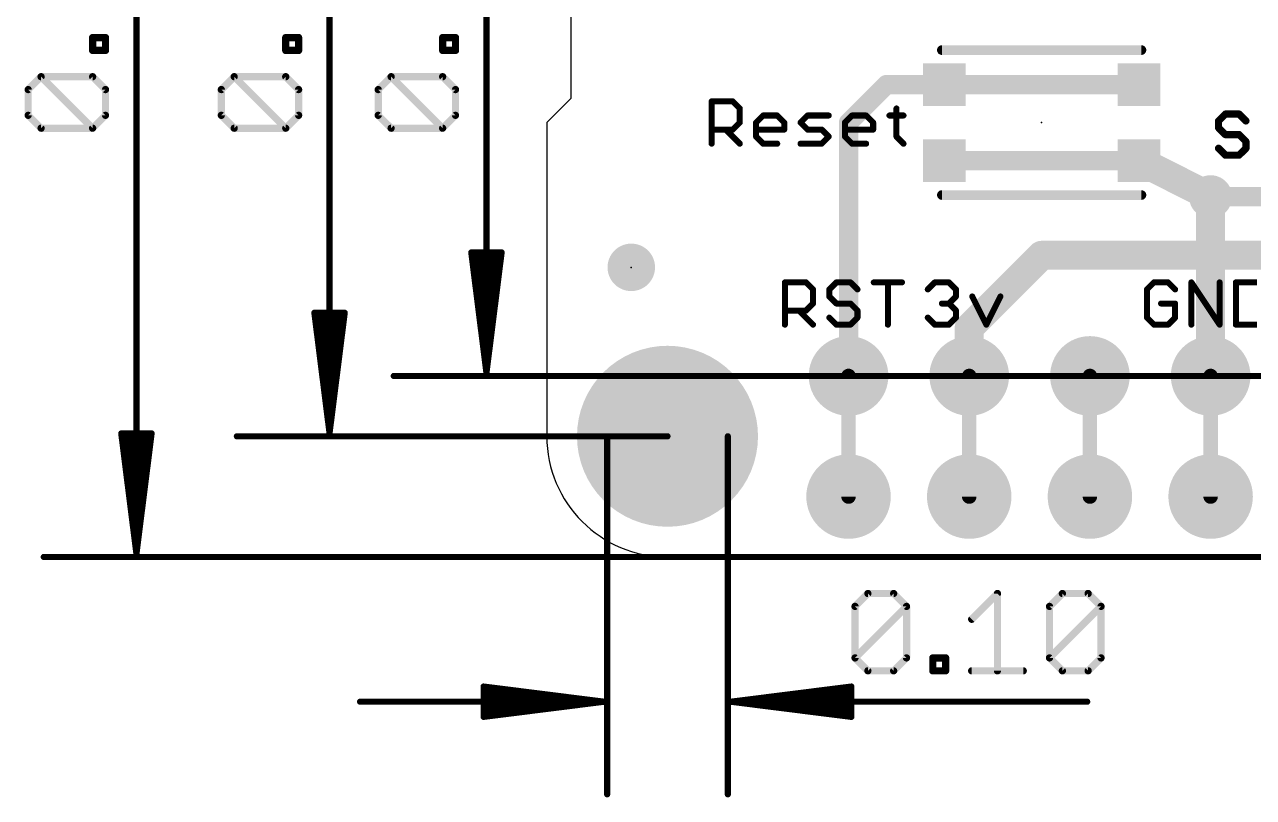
# Model space of a CAD drawing. Extents: x -11 to 63, y -5.6 to 32.1.
# Drawn here: x -10.99 to 14.87, y -5.06 to 11.21 of the extents above; entities that cross this region are included whole.
import ezdxf

# ---------------------------------------------------------------- set-up
doc = ezdxf.new("R2010")
doc.units = 0
for name, color, linetype in [('1', 12, 'CONTINUOUS'), ('16', 132, 'CONTINUOUS'), ('17', 110, 'CONTINUOUS'), ('18', 110, 'CONTINUOUS'), ('20', 53, 'CONTINUOUS'), ('21', 40, 'CONTINUOUS'), ('23', 53, 'CONTINUOUS'), ('47', 253, 'CONTINUOUS')]:
    doc.layers.add(name, color=color, linetype=linetype)

# ---------------------------------------------------------------- blocks, each defined once
blk = doc.blocks.new('PIE')
at = {"const_width": 0.5}
blk.add_lwpolyline([(0, -0.25, 1), (0, 0.25, 1), (0, -0.25)], format="xyb", dxfattribs=at)
blk = doc.blocks.new('ROUNDP')
at = {"const_width": 0.5}
blk.add_lwpolyline([(0, -0.25, 1), (0, 0.25, 1), (0, -0.25)], format="xyb", dxfattribs=at)
blk = doc.blocks.new('RECT')
blk.add_solid([(-0.5, -0.5), (0.5, -0.5), (-0.5, 0.5), (0.5, 0.5)])
blk = doc.blocks.new('ROUNDV')
at = {"const_width": 0.5}
blk.add_lwpolyline([(0, -0.25, 1), (0, 0.25, 1), (0, -0.25)], format="xyb", dxfattribs=at)

msp = doc.modelspace()

# ---------------------------------------------------------------- linework, layer by layer
at = {"layer": '1'}
for points, const_width in [([(7.15, 9.944), (6.35, 9.144)], 0.4064), ([(8.364, 9.944), (7.15, 9.944)], 0.4064), ([(12.464, 9.944), (8.364, 9.944)], 0.4064), ([(6.35, 9.144), (6.35, 3.81)], 0.4064), ([(12.464, 8.344), (8.364, 8.344)], 0.4064), ([(13.97, 7.582), (12.464, 8.344)], 0.6096), ([(13.97, 7.582), (16.726, 7.582)], 0.4064), ([(10.414, 6.35), (8.89, 4.826)], 0.6096), ([(21.336, 6.35), (10.414, 6.35)], 0.6096), ([(8.89, 4.826), (8.89, 3.81)], 0.6096), ([(6.35, 3.81), (6.35, 1.27)], 0.3048), ([(8.89, 3.81), (8.89, 1.27)], 0.3048), ([(11.43, 1.27), (11.43, 3.81)], 0.3048), ([(13.97, 1.27), (13.97, 3.81)], 0.3048)]:
    msp.add_lwpolyline(points, dxfattribs=dict(at, const_width=const_width))
for points, const_width in [([(7.15, 10.0456, 1), (7.15, 9.8424)], 0.2032), ([(7.2218, 9.8722, 1), (7.0782, 10.0158)], 0.2032), ([(8.364, 10.0456, 1), (8.364, 9.8424)], 0.2032), ([(8.364, 9.8424, 1), (8.364, 10.0456)], 0.2032), ([(12.464, 9.8424, 1), (12.464, 10.0456)], 0.2032), ([(6.4516, 9.144, 1), (6.2484, 9.144)], 0.2032), ([(6.2782, 9.2158, 1), (6.4218, 9.0722)], 0.2032), ([(8.364, 8.4456, 1), (8.364, 8.2424)], 0.2032), ([(12.5328, 8.48, 1), (12.3952, 8.208)], 0.3048), ([(12.464, 8.2424, 1), (12.464, 8.4456)], 0.2032), ([(13.9012, 7.446, 1), (14.0388, 7.718)], 0.3048), ([(13.97, 7.6836, 1), (13.97, 7.4804)], 0.2032), ([(10.414, 6.5024, 1), (10.414, 6.1976)], 0.3048), ([(10.5218, 6.2422, 1), (10.3062, 6.4578)], 0.3048), ([(8.7822, 4.9338, 1), (8.9978, 4.7182)], 0.3048), ([(9.0424, 4.826, 1), (8.7376, 4.826)], 0.3048), ([(6.2484, 3.81, 1), (6.4516, 3.81)], 0.2032), ([(6.4262, 3.81, 1), (6.2738, 3.81)], 0.1524), ([(8.7376, 3.81, 1), (9.0424, 3.81)], 0.3048), ([(8.9662, 3.81, 1), (8.8138, 3.81)], 0.1524), ([(11.5062, 3.81, 1), (11.3538, 3.81)], 0.1524), ([(14.0462, 3.81, 1), (13.8938, 3.81)], 0.1524), ([(6.2738, 1.27, 1), (6.4262, 1.27)], 0.1524), ([(8.8138, 1.27, 1), (8.9662, 1.27)], 0.1524), ([(11.3538, 1.27, 1), (11.5062, 1.27)], 0.1524), ([(13.8938, 1.27, 1), (14.0462, 1.27)], 0.1524)]:
    msp.add_lwpolyline(points, format="xyb", dxfattribs=dict(at, const_width=const_width))
at = {"layer": '16', "const_width": 0.6096}
msp.add_lwpolyline([(13.97, 3.81), (13.97, 7.582)], dxfattribs=at)
at = {"layer": '16', "const_width": 0.3048}
for points in [[(14.1224, 7.582, 1), (13.8176, 7.582)], [(13.8176, 3.81, 1), (14.1224, 3.81)]]:
    msp.add_lwpolyline(points, format="xyb", dxfattribs=at)
at = {"layer": '20'}
for p, q in [((0.508, 13.208), (0.508, 9.652)), ((0.508, 9.652), (0, 9.144)), ((0, 9.144), (0, 2.54)), ((2.54, 0), (48.26, 0))]:
    msp.add_line(p, q, dxfattribs=at)
msp.add_arc((2.54, 2.54), 2.54, 180, 270, dxfattribs=at)
at = {"layer": '21'}
for points, const_width in [([(8.314, 10.6694), (12.514, 10.6694)], 0.2032), ([(3.4686, 8.6995), (3.4686, 9.5893)], 0.127), ([(3.4686, 9.5893), (3.9135, 9.5893)], 0.127), ([(3.9135, 9.5893), (4.0618, 9.441)], 0.127), ([(4.0618, 9.441), (4.0618, 9.1444)], 0.127), ([(4.4041, 9.1444), (4.5524, 9.2927)], 0.127), ([(4.5524, 9.2927), (4.849, 9.2927)], 0.127), ([(4.849, 9.2927), (4.9973, 9.1444)], 0.127), ([(5.3397, 9.1444), (5.488, 9.2927)], 0.127), ([(5.488, 9.2927), (5.9328, 9.2927)], 0.127), ([(6.2752, 9.1444), (6.4235, 9.2927)], 0.127), ([(6.4235, 9.2927), (6.7201, 9.2927)], 0.127), ([(6.7201, 9.2927), (6.8684, 9.1444)], 0.127), ([(7.2107, 9.2927), (7.5073, 9.2927)], 0.127), ([(7.359, 9.441), (7.359, 8.8478)], 0.127), ([(14.2808, 9.3225), (14.1368, 9.1785)], 0.1524), ([(14.5689, 9.3225), (14.2808, 9.3225)], 0.1524), ([(14.713, 9.1785), (14.5689, 9.3225)], 0.1524), ([(3.9135, 8.9961), (3.4686, 8.9961)], 0.127), ([(3.7652, 8.9961), (4.0618, 8.6995)], 0.127), ([(4.0618, 9.1444), (3.9135, 8.9961)], 0.127), ([(4.4041, 8.8478), (4.4041, 9.1444)], 0.127), ([(4.9973, 8.9961), (4.4041, 8.9961)], 0.127), ([(4.9973, 9.1444), (4.9973, 8.9961)], 0.127), ([(5.488, 8.9961), (5.3397, 9.1444)], 0.127), ([(5.7845, 8.9961), (5.488, 8.9961)], 0.127), ([(5.9328, 8.8478), (5.7845, 8.9961)], 0.127), ([(6.2752, 8.8478), (6.2752, 9.1444)], 0.127), ([(6.8684, 8.9961), (6.2752, 8.9961)], 0.127), ([(6.8684, 9.1444), (6.8684, 8.9961)], 0.127), ([(14.1368, 9.1785), (14.1368, 9.0344)], 0.1524), ([(14.1368, 9.0344), (14.2808, 8.8904)], 0.1524), ([(4.5524, 8.6995), (4.4041, 8.8478)], 0.127), ([(5.7845, 8.6995), (5.9328, 8.8478)], 0.127), ([(6.4235, 8.6995), (6.2752, 8.8478)], 0.127), ([(7.359, 8.8478), (7.5073, 8.6995)], 0.127), ([(14.2808, 8.8904), (14.5689, 8.8904)], 0.1524), ([(14.5689, 8.8904), (14.713, 8.7463)], 0.1524), ([(14.713, 8.7463), (14.713, 8.6023)], 0.1524), ([(4.849, 8.6995), (4.5524, 8.6995)], 0.127), ([(5.3397, 8.6995), (5.7845, 8.6995)], 0.127), ([(6.7201, 8.6995), (6.4235, 8.6995)], 0.127), ([(14.2808, 8.4582), (14.1368, 8.6023)], 0.1524), ([(14.5689, 8.4582), (14.2808, 8.4582)], 0.1524), ([(14.713, 8.6023), (14.5689, 8.4582)], 0.1524), ([(12.514, 7.6186), (8.314, 7.6186)], 0.2032), ([(5.0102, 4.8895), (5.0102, 5.7793)], 0.127), ([(5.0102, 5.7793), (5.4551, 5.7793)], 0.127), ([(5.4551, 5.7793), (5.6034, 5.631)], 0.127), ([(5.6034, 5.631), (5.6034, 5.3344)], 0.127), ([(6.094, 5.7793), (5.9457, 5.631)], 0.127), ([(5.9457, 5.631), (5.9457, 5.4827)], 0.127), ([(6.3906, 5.7793), (6.094, 5.7793)], 0.127), ([(6.5389, 5.631), (6.3906, 5.7793)], 0.127), ([(6.8813, 5.7793), (7.4744, 5.7793)], 0.127), ([(7.1778, 4.8895), (7.1778, 5.7793)], 0.127), ([(8.018, 5.631), (8.1663, 5.7793)], 0.127), ([(8.1663, 5.7793), (8.4629, 5.7793)], 0.127), ([(8.4629, 5.7793), (8.6112, 5.631)], 0.127), ([(8.6112, 5.631), (8.6112, 5.4827)], 0.127), ([(12.7785, 5.7793), (12.6302, 5.631)], 0.127), ([(12.6302, 5.631), (12.6302, 5.0378)], 0.127), ([(13.0751, 5.7793), (12.7785, 5.7793)], 0.127), ([(13.2234, 5.631), (13.0751, 5.7793)], 0.127), ([(13.5657, 4.8895), (13.5657, 5.7793)], 0.127), ([(13.5657, 5.7793), (14.1589, 4.8895)], 0.127), ([(14.1589, 4.8895), (14.1589, 5.7793)], 0.127), ([(14.5013, 5.7793), (14.5013, 4.8895)], 0.127), ([(14.9461, 5.7793), (14.5013, 5.7793)], 0.127), ([(5.9457, 5.4827), (6.094, 5.3344)], 0.127), ([(8.6112, 5.4827), (8.4629, 5.3344)], 0.127), ([(8.9535, 5.4827), (9.2501, 4.8895)], 0.127), ([(9.2501, 4.8895), (9.5467, 5.4827)], 0.127), ([(5.4551, 5.1861), (5.0102, 5.1861)], 0.127), ([(5.3068, 5.1861), (5.6034, 4.8895)], 0.127), ([(5.6034, 5.3344), (5.4551, 5.1861)], 0.127), ([(6.094, 5.3344), (6.3906, 5.3344)], 0.127), ([(6.3906, 5.3344), (6.5389, 5.1861)], 0.127), ([(6.5389, 5.1861), (6.5389, 5.0378)], 0.127), ([(8.4629, 5.3344), (8.3146, 5.3344)], 0.127), ([(8.4629, 5.3344), (8.6112, 5.1861)], 0.127), ([(8.6112, 5.1861), (8.6112, 5.0378)], 0.127), ([(13.2234, 5.3344), (12.9268, 5.3344)], 0.127), ([(13.2234, 5.0378), (13.2234, 5.3344)], 0.127), ([(6.094, 4.8895), (5.9457, 5.0378)], 0.127), ([(6.3906, 4.8895), (6.094, 4.8895)], 0.127), ([(6.5389, 5.0378), (6.3906, 4.8895)], 0.127), ([(8.1663, 4.8895), (8.018, 5.0378)], 0.127), ([(8.4629, 4.8895), (8.1663, 4.8895)], 0.127), ([(8.6112, 5.0378), (8.4629, 4.8895)], 0.127), ([(12.6302, 5.0378), (12.7785, 4.8895)], 0.127), ([(12.7785, 4.8895), (13.0751, 4.8895)], 0.127), ([(13.0751, 4.8895), (13.2234, 5.0378)], 0.127), ([(14.5013, 4.8895), (14.9461, 4.8895)], 0.127)]:
    msp.add_lwpolyline(points, dxfattribs=dict(at, const_width=const_width))
for points, const_width in [([(8.314, 10.7202, 1), (8.314, 10.6186)], 0.1016), ([(12.514, 10.6186, 1), (12.514, 10.7202)], 0.1016), ([(3.4686, 9.621, 1), (3.4686, 9.5575)], 0.0635), ([(3.5004, 9.5893, 1), (3.4369, 9.5893)], 0.0635), ([(3.936, 9.6117, 1), (3.891, 9.5668)], 0.0635), ([(3.9135, 9.5575, 1), (3.9135, 9.621)], 0.0635), ([(4.0935, 9.441, 1), (4.03, 9.441)], 0.0635), ([(4.0393, 9.4185, 1), (4.0842, 9.4634)], 0.0635), ([(4.5524, 9.3244, 1), (4.5524, 9.2609)], 0.0635), ([(4.5749, 9.2702, 1), (4.53, 9.3151)], 0.0635), ([(4.8715, 9.3151, 1), (4.8266, 9.2702)], 0.0635), ([(4.849, 9.2609, 1), (4.849, 9.3244)], 0.0635), ([(5.488, 9.3244, 1), (5.488, 9.2609)], 0.0635), ([(5.5104, 9.2702, 1), (5.4655, 9.3151)], 0.0635), ([(5.9328, 9.2609, 1), (5.9328, 9.3244)], 0.0635), ([(6.4235, 9.3244, 1), (6.4235, 9.2609)], 0.0635), ([(6.4459, 9.2702, 1), (6.401, 9.3151)], 0.0635), ([(6.7425, 9.3151, 1), (6.6976, 9.2702)], 0.0635), ([(6.7201, 9.2609, 1), (6.7201, 9.3244)], 0.0635), ([(7.2107, 9.3244, 1), (7.2107, 9.2609)], 0.0635), ([(7.3907, 9.441, 1), (7.3272, 9.441)], 0.0635), ([(7.5073, 9.2609, 1), (7.5073, 9.3244)], 0.0635), ([(14.2808, 9.3606, 1), (14.2808, 9.2844)], 0.0762), ([(14.3078, 9.2956, 1), (14.2539, 9.3495)], 0.0762), ([(14.5959, 9.3495, 1), (14.542, 9.2956)], 0.0762), ([(14.5689, 9.2844, 1), (14.5689, 9.3606)], 0.0762), ([(3.4686, 9.0278, 1), (3.4686, 8.9643)], 0.0635), ([(3.7877, 9.0185, 1), (3.7428, 8.9736)], 0.0635), ([(3.9135, 8.9643, 1), (3.9135, 9.0278)], 0.0635), ([(4.03, 9.1444, 1), (4.0935, 9.1444)], 0.0635), ([(4.0842, 9.1219, 1), (4.0393, 9.1668)], 0.0635), ([(4.4359, 9.1444, 1), (4.3724, 9.1444)], 0.0635), ([(4.4041, 9.0278, 1), (4.4041, 8.9643)], 0.0635), ([(4.3817, 9.1668, 1), (4.4266, 9.1219)], 0.0635), ([(5.0291, 9.1444, 1), (4.9656, 9.1444)], 0.0635), ([(4.9749, 9.1219, 1), (5.0198, 9.1668)], 0.0635), ([(4.9973, 8.9643, 1), (4.9973, 9.0278)], 0.0635), ([(5.3621, 9.1668, 1), (5.3172, 9.1219)], 0.0635), ([(5.3172, 9.1668, 1), (5.3621, 9.1219)], 0.0635), ([(5.488, 9.0278, 1), (5.488, 8.9643)], 0.0635), ([(5.807, 9.0185, 1), (5.7621, 8.9736)], 0.0635), ([(5.7845, 8.9643, 1), (5.7845, 9.0278)], 0.0635), ([(6.3069, 9.1444, 1), (6.2434, 9.1444)], 0.0635), ([(6.2527, 9.1668, 1), (6.2976, 9.1219)], 0.0635), ([(6.2752, 9.0278, 1), (6.2752, 8.9643)], 0.0635), ([(6.9001, 9.1444, 1), (6.8366, 9.1444)], 0.0635), ([(6.8459, 9.1219, 1), (6.8908, 9.1668)], 0.0635), ([(6.8684, 8.9643, 1), (6.8684, 9.0278)], 0.0635), ([(14.1098, 9.2054, 1), (14.1637, 9.1515)], 0.0762), ([(14.1637, 9.0614, 1), (14.1098, 9.0075)], 0.0762), ([(14.1749, 9.1785, 1), (14.0987, 9.1785)], 0.0762), ([(14.0987, 9.0344, 1), (14.1749, 9.0344)], 0.0762), ([(14.686, 9.1515, 1), (14.7399, 9.2054)], 0.0762), ([(3.891, 9.0185, 1), (3.936, 8.9736)], 0.0635), ([(4.3724, 8.8478, 1), (4.4359, 8.8478)], 0.0635), ([(4.4266, 8.8702, 1), (4.3817, 8.8253)], 0.0635), ([(4.9656, 8.9961, 1), (5.0291, 8.9961)], 0.0635), ([(5.4655, 8.9736, 1), (5.5104, 9.0185)], 0.0635), ([(5.9553, 8.8253, 1), (5.9104, 8.8702)], 0.0635), ([(5.9104, 8.8253, 1), (5.9553, 8.8702)], 0.0635), ([(6.2976, 8.8702, 1), (6.2527, 8.8253)], 0.0635), ([(6.2434, 8.8478, 1), (6.3069, 8.8478)], 0.0635), ([(6.8366, 8.9961, 1), (6.9001, 8.9961)], 0.0635), ([(7.3814, 8.8702, 1), (7.3365, 8.8253)], 0.0635), ([(7.3272, 8.8478, 1), (7.3907, 8.8478)], 0.0635), ([(14.2808, 8.9285, 1), (14.2808, 8.8523)], 0.0762), ([(14.2539, 8.8634, 1), (14.3078, 8.9173)], 0.0762), ([(14.5959, 8.9173, 1), (14.542, 8.8634)], 0.0762), ([(14.5689, 8.8523, 1), (14.5689, 8.9285)], 0.0762), ([(14.7511, 8.7463, 1), (14.6749, 8.7463)], 0.0762), ([(14.686, 8.7194, 1), (14.7399, 8.7733)], 0.0762), ([(3.4369, 8.6995, 1), (3.5004, 8.6995)], 0.0635), ([(4.0393, 8.677, 1), (4.0842, 8.722)], 0.0635), ([(4.5524, 8.7313, 1), (4.5524, 8.6677)], 0.0635), ([(4.53, 8.677, 1), (4.5749, 8.722)], 0.0635), ([(4.849, 8.6677, 1), (4.849, 8.7313)], 0.0635), ([(5.3397, 8.7313, 1), (5.3397, 8.6677)], 0.0635), ([(5.7621, 8.722, 1), (5.807, 8.677)], 0.0635), ([(5.7845, 8.6677, 1), (5.7845, 8.7313)], 0.0635), ([(6.4235, 8.7313, 1), (6.4235, 8.6677)], 0.0635), ([(6.401, 8.677, 1), (6.4459, 8.722)], 0.0635), ([(6.7201, 8.6677, 1), (6.7201, 8.7313)], 0.0635), ([(7.4848, 8.677, 1), (7.5297, 8.722)], 0.0635), ([(14.1637, 8.6292, 1), (14.1098, 8.5753)], 0.0762), ([(14.2808, 8.4963, 1), (14.2808, 8.4201)], 0.0762), ([(14.5689, 8.4201, 1), (14.5689, 8.4963)], 0.0762), ([(14.6749, 8.6023, 1), (14.7511, 8.6023)], 0.0762), ([(14.7399, 8.5753, 1), (14.686, 8.6292)], 0.0762), ([(14.2539, 8.4313, 1), (14.3078, 8.4851)], 0.0762), ([(14.542, 8.4851, 1), (14.5959, 8.4313)], 0.0762), ([(8.314, 7.6694, 1), (8.314, 7.5678)], 0.1016), ([(12.514, 7.5678, 1), (12.514, 7.6694)], 0.1016), ([(5.0102, 5.811, 1), (5.0102, 5.7475)], 0.0635), ([(5.042, 5.7793, 1), (4.9785, 5.7793)], 0.0635), ([(5.4776, 5.8017, 1), (5.4326, 5.7568)], 0.0635), ([(5.4551, 5.7475, 1), (5.4551, 5.811)], 0.0635), ([(5.6351, 5.631, 1), (5.5716, 5.631)], 0.0635), ([(5.9775, 5.631, 1), (5.914, 5.631)], 0.0635), ([(6.094, 5.811, 1), (6.094, 5.7475)], 0.0635), ([(6.1165, 5.7568, 1), (6.0716, 5.8017)], 0.0635), ([(6.4131, 5.8017, 1), (6.3682, 5.7568)], 0.0635), ([(6.3906, 5.7475, 1), (6.3906, 5.811)], 0.0635), ([(6.8813, 5.811, 1), (6.8813, 5.7475)], 0.0635), ([(7.2096, 5.7793, 1), (7.1461, 5.7793)], 0.0635), ([(7.4744, 5.7475, 1), (7.4744, 5.811)], 0.0635), ([(8.1663, 5.811, 1), (8.1663, 5.7475)], 0.0635), ([(8.1887, 5.7568, 1), (8.1438, 5.8017)], 0.0635), ([(8.4853, 5.8017, 1), (8.4404, 5.7568)], 0.0635), ([(8.4629, 5.7475, 1), (8.4629, 5.811)], 0.0635), ([(8.6429, 5.631, 1), (8.5794, 5.631)], 0.0635), ([(12.662, 5.631, 1), (12.5985, 5.631)], 0.0635), ([(12.7785, 5.811, 1), (12.7785, 5.7475)], 0.0635), ([(12.801, 5.7568, 1), (12.7561, 5.8017)], 0.0635), ([(13.0976, 5.8017, 1), (13.0526, 5.7568)], 0.0635), ([(13.0751, 5.7475, 1), (13.0751, 5.811)], 0.0635), ([(13.5922, 5.7969, 1), (13.5393, 5.7616)], 0.0635), ([(13.5975, 5.7793, 1), (13.534, 5.7793)], 0.0635), ([(14.1907, 5.7793, 1), (14.1272, 5.7793)], 0.0635), ([(14.533, 5.7793, 1), (14.4695, 5.7793)], 0.0635), ([(14.5013, 5.811, 1), (14.5013, 5.7475)], 0.0635), ([(5.5809, 5.6085, 1), (5.6258, 5.6534)], 0.0635), ([(5.914, 5.4827, 1), (5.9775, 5.4827)], 0.0635), ([(5.9233, 5.6534, 1), (5.9682, 5.6085)], 0.0635), ([(5.9682, 5.5051, 1), (5.9233, 5.4602)], 0.0635), ([(6.5165, 5.6085, 1), (6.5614, 5.6534)], 0.0635), ([(7.9955, 5.6534, 1), (8.0404, 5.6085)], 0.0635), ([(8.5794, 5.4827, 1), (8.6429, 5.4827)], 0.0635), ([(8.5887, 5.6085, 1), (8.6336, 5.6534)], 0.0635), ([(8.6336, 5.4602, 1), (8.5887, 5.5051)], 0.0635), ([(8.9819, 5.4969, 1), (8.9251, 5.4685)], 0.0635), ([(9.5751, 5.4685, 1), (9.5183, 5.4969)], 0.0635), ([(12.6078, 5.6534, 1), (12.6527, 5.6085)], 0.0635), ([(13.2009, 5.6085, 1), (13.2458, 5.6534)], 0.0635), ([(5.0102, 5.2178, 1), (5.0102, 5.1543)], 0.0635), ([(5.3293, 5.2085, 1), (5.2844, 5.1636)], 0.0635), ([(5.4326, 5.2085, 1), (5.4776, 5.1636)], 0.0635), ([(5.4551, 5.1543, 1), (5.4551, 5.2178)], 0.0635), ([(5.5716, 5.3344, 1), (5.6351, 5.3344)], 0.0635), ([(5.6258, 5.3119, 1), (5.5809, 5.3568)], 0.0635), ([(6.094, 5.3661, 1), (6.094, 5.3026)], 0.0635), ([(6.0716, 5.3119, 1), (6.1165, 5.3568)], 0.0635), ([(6.4131, 5.3568, 1), (6.3682, 5.3119)], 0.0635), ([(6.3906, 5.3026, 1), (6.3906, 5.3661)], 0.0635), ([(6.5707, 5.1861, 1), (6.5072, 5.1861)], 0.0635), ([(6.5165, 5.1636, 1), (6.5614, 5.2085)], 0.0635), ([(8.3146, 5.3661, 1), (8.3146, 5.3026)], 0.0635), ([(8.4853, 5.3568, 1), (8.4404, 5.3119)], 0.0635), ([(8.4404, 5.3568, 1), (8.4853, 5.3119)], 0.0635), ([(8.4629, 5.3026, 1), (8.4629, 5.3661)], 0.0635), ([(8.6429, 5.1861, 1), (8.5794, 5.1861)], 0.0635), ([(8.5887, 5.1636, 1), (8.6336, 5.2085)], 0.0635), ([(12.9268, 5.3661, 1), (12.9268, 5.3026)], 0.0635), ([(13.2551, 5.3344, 1), (13.1916, 5.3344)], 0.0635), ([(13.2234, 5.3026, 1), (13.2234, 5.3661)], 0.0635), ([(4.9785, 4.8895, 1), (5.042, 4.8895)], 0.0635), ([(5.5809, 4.867, 1), (5.6258, 4.912)], 0.0635), ([(5.9682, 5.0602, 1), (5.9233, 5.0153)], 0.0635), ([(6.094, 4.9212, 1), (6.094, 4.8578)], 0.0635), ([(6.0716, 4.867, 1), (6.1165, 4.912)], 0.0635), ([(6.3682, 4.912, 1), (6.4131, 4.867)], 0.0635), ([(6.3906, 4.8578, 1), (6.3906, 4.9212)], 0.0635), ([(6.5072, 5.0378, 1), (6.5707, 5.0378)], 0.0635), ([(6.5614, 5.0153, 1), (6.5165, 5.0602)], 0.0635), ([(7.1461, 4.8895, 1), (7.2096, 4.8895)], 0.0635), ([(8.0404, 5.0602, 1), (7.9955, 5.0153)], 0.0635), ([(8.1663, 4.9212, 1), (8.1663, 4.8578)], 0.0635), ([(8.1438, 4.867, 1), (8.1887, 4.912)], 0.0635), ([(8.4404, 4.912, 1), (8.4853, 4.867)], 0.0635), ([(8.4629, 4.8578, 1), (8.4629, 4.9212)], 0.0635), ([(8.5794, 5.0378, 1), (8.6429, 5.0378)], 0.0635), ([(8.6336, 5.0153, 1), (8.5887, 5.0602)], 0.0635), ([(9.2217, 4.9037, 1), (9.2785, 4.8753)], 0.0635), ([(9.2217, 4.8753, 1), (9.2785, 4.9037)], 0.0635), ([(12.5985, 5.0378, 1), (12.662, 5.0378)], 0.0635), ([(12.6527, 5.0602, 1), (12.6078, 5.0153)], 0.0635), ([(12.7785, 4.9212, 1), (12.7785, 4.8578)], 0.0635), ([(12.7561, 4.867, 1), (12.801, 4.912)], 0.0635), ([(13.0526, 4.912, 1), (13.0976, 4.867)], 0.0635), ([(13.0751, 4.8578, 1), (13.0751, 4.9212)], 0.0635), ([(13.1916, 5.0378, 1), (13.2551, 5.0378)], 0.0635), ([(13.2458, 5.0153, 1), (13.2009, 5.0602)], 0.0635), ([(13.534, 4.8895, 1), (13.5975, 4.8895)], 0.0635), ([(14.1272, 4.8895, 1), (14.1907, 4.8895)], 0.0635), ([(14.1325, 4.8719, 1), (14.1853, 4.9071)], 0.0635), ([(14.4695, 4.8895, 1), (14.533, 4.8895)], 0.0635), ([(14.5013, 4.9212, 1), (14.5013, 4.8578)], 0.0635)]:
    msp.add_lwpolyline(points, format="xyb", dxfattribs=dict(at, const_width=const_width))
at = {"layer": '23'}
for p in [(10.414, 9.144), (1.778, 6.096), (0, 0)]:
    msp.add_point(p, dxfattribs=at)
at = {"layer": '47'}
for points, const_width in [([(-8.636, 0.065), (-8.636, 22.795)], 0.13), ([(-4.572, 2.605), (-4.572, 20.255)], 0.13), ([(-1.27, 3.875), (-1.27, 18.985)], 0.13), ([(-9.5579, 10.662), (-9.5579, 10.9331)], 0.1524), ([(-9.5579, 10.9331), (-9.2867, 10.9331)], 0.1524), ([(-9.2867, 10.9331), (-9.2867, 10.662)], 0.1524), ([(-5.4939, 10.662), (-5.4939, 10.9331)], 0.1524), ([(-5.4939, 10.9331), (-5.2227, 10.9331)], 0.1524), ([(-5.2227, 10.9331), (-5.2227, 10.662)], 0.1524), ([(-2.1919, 10.662), (-2.1919, 10.9331)], 0.1524), ([(-2.1919, 10.9331), (-1.9207, 10.9331)], 0.1524), ([(-1.9207, 10.9331), (-1.9207, 10.662)], 0.1524), ([(-9.2867, 10.662), (-9.5579, 10.662)], 0.1524), ([(-5.2227, 10.662), (-5.4939, 10.662)], 0.1524), ([(-1.9207, 10.662), (-2.1919, 10.662)], 0.1524), ([(-10.9137, 9.8383), (-10.6425, 10.1095)], 0.1524), ([(-10.6425, 10.1095), (-9.5579, 10.1095)], 0.1524), ([(-9.5579, 9.0248), (-10.6425, 10.1095)], 0.1524), ([(-9.5579, 10.1095), (-9.2867, 9.8383)], 0.1524), ([(-6.8497, 9.8383), (-6.5785, 10.1095)], 0.1524), ([(-6.5785, 10.1095), (-5.4939, 10.1095)], 0.1524), ([(-5.4939, 9.0248), (-6.5785, 10.1095)], 0.1524), ([(-5.4939, 10.1095), (-5.2227, 9.8383)], 0.1524), ([(-3.5477, 9.8383), (-3.2765, 10.1095)], 0.1524), ([(-3.2765, 10.1095), (-2.1919, 10.1095)], 0.1524), ([(-2.1919, 9.0248), (-3.2765, 10.1095)], 0.1524), ([(-2.1919, 10.1095), (-1.9207, 9.8383)], 0.1524), ([(-10.9137, 9.296), (-10.9137, 9.8383)], 0.1524), ([(-9.2867, 9.8383), (-9.2867, 9.296)], 0.1524), ([(-6.8497, 9.296), (-6.8497, 9.8383)], 0.1524), ([(-5.2227, 9.8383), (-5.2227, 9.296)], 0.1524), ([(-3.5477, 9.296), (-3.5477, 9.8383)], 0.1524), ([(-1.9207, 9.8383), (-1.9207, 9.296)], 0.1524), ([(-10.6425, 9.0248), (-10.9137, 9.296)], 0.1524), ([(-9.2867, 9.296), (-9.5579, 9.0248)], 0.1524), ([(-6.5785, 9.0248), (-6.8497, 9.296)], 0.1524), ([(-5.2227, 9.296), (-5.4939, 9.0248)], 0.1524), ([(-3.2765, 9.0248), (-3.5477, 9.296)], 0.1524), ([(-1.9207, 9.296), (-2.1919, 9.0248)], 0.1524), ([(-9.5579, 9.0248), (-10.6425, 9.0248)], 0.1524), ([(-5.4939, 9.0248), (-6.5785, 9.0248)], 0.1524), ([(-2.1919, 9.0248), (-3.2765, 9.0248)], 0.1524), ([(-1.27, 3.875), (-1.5892, 6.41)], 0.13), ([(-1.5892, 6.41), (-0.9508, 6.41)], 0.13), ([(-1.27, 3.875), (-1.53, 6.41)], 0.13), ([(-1.27, 3.875), (-1.4, 6.41)], 0.13), ([(-0.9508, 6.41), (-1.27, 3.875)], 0.13), ([(-1.14, 6.41), (-1.27, 3.875)], 0.13), ([(-1.01, 6.41), (-1.27, 3.875)], 0.13), ([(-4.572, 2.605), (-4.8912, 5.14)], 0.13), ([(-4.8912, 5.14), (-4.2528, 5.14)], 0.13), ([(-4.572, 2.605), (-4.832, 5.14)], 0.13), ([(-4.572, 2.605), (-4.702, 5.14)], 0.13), ([(-4.2528, 5.14), (-4.572, 2.605)], 0.13), ([(-4.442, 5.14), (-4.572, 2.605)], 0.13), ([(-4.312, 5.14), (-4.572, 2.605)], 0.13), ([(25.4, 3.81), (-3.22, 3.81)], 0.13), ([(-8.636, 0.065), (-8.9552, 2.6)], 0.13), ([(-8.9552, 2.6), (-8.3168, 2.6)], 0.13), ([(-8.636, 0.065), (-8.896, 2.6)], 0.13), ([(-8.636, 0.065), (-8.766, 2.6)], 0.13), ([(-8.3168, 2.6), (-8.636, 0.065)], 0.13), ([(-8.506, 2.6), (-8.636, 0.065)], 0.13), ([(-8.376, 2.6), (-8.636, 0.065)], 0.13), ([(2.54, 2.54), (-6.522, 2.54)], 0.13), ([(1.27, 2.54), (1.27, -4.998)], 0.13), ([(3.81, 2.54), (3.81, -4.998)], 0.13), ([(25.654, 0), (-10.586, 0)], 0.13), ([(6.4862, -1.0415), (6.7574, -0.7703)], 0.1524), ([(6.7574, -0.7703), (7.2997, -0.7703)], 0.1524), ([(7.2997, -0.7703), (7.5709, -1.0415)], 0.1524), ([(8.9419, -1.3126), (9.4843, -0.7703)], 0.1524), ([(9.4843, -0.7703), (9.4843, -2.3973)], 0.1524), ([(10.5791, -1.0415), (10.8503, -0.7703)], 0.1524), ([(10.8503, -0.7703), (11.3926, -0.7703)], 0.1524), ([(11.3926, -0.7703), (11.6638, -1.0415)], 0.1524), ([(6.4862, -2.1261), (6.4862, -1.0415)], 0.1524), ([(6.4862, -2.1261), (7.5709, -1.0415)], 0.1524), ([(7.5709, -1.0415), (7.5709, -2.1261)], 0.1524), ([(10.5791, -2.1261), (10.5791, -1.0415)], 0.1524), ([(10.5791, -2.1261), (11.6638, -1.0415)], 0.1524), ([(11.6638, -1.0415), (11.6638, -2.1261)], 0.1524), ([(6.7574, -2.3973), (6.4862, -2.1261)], 0.1524), ([(7.5709, -2.1261), (7.2997, -2.3973)], 0.1524), ([(8.1234, -2.3973), (8.1234, -2.1261)], 0.1524), ([(8.1234, -2.1261), (8.3945, -2.1261)], 0.1524), ([(8.3945, -2.1261), (8.3945, -2.3973)], 0.1524), ([(10.8503, -2.3973), (10.5791, -2.1261)], 0.1524), ([(11.6638, -2.1261), (11.3926, -2.3973)], 0.1524), ([(7.2997, -2.3973), (6.7574, -2.3973)], 0.1524), ([(8.3945, -2.3973), (8.1234, -2.3973)], 0.1524), ([(8.9419, -2.3973), (10.0266, -2.3973)], 0.1524), ([(11.3926, -2.3973), (10.8503, -2.3973)], 0.1524), ([(1.205, -3.048), (-1.33, -2.7288)], 0.13), ([(-1.33, -2.7288), (-1.33, -3.3672)], 0.13), ([(1.205, -3.048), (-1.33, -2.788)], 0.13), ([(3.875, -3.048), (6.41, -2.7288)], 0.13), ([(3.875, -3.048), (6.41, -2.788)], 0.13), ([(6.41, -2.7288), (6.41, -3.3672)], 0.13), ([(1.205, -3.048), (-3.93, -3.048)], 0.13), ([(1.205, -3.048), (-1.33, -2.918)], 0.13), ([(-1.33, -3.3672), (1.205, -3.048)], 0.13), ([(-1.33, -3.178), (1.205, -3.048)], 0.13), ([(-1.33, -3.308), (1.205, -3.048)], 0.13), ([(3.875, -3.048), (6.41, -2.918)], 0.13), ([(3.875, -3.048), (11.3728, -3.048)], 0.13), ([(6.41, -3.3672), (3.875, -3.048)], 0.13), ([(6.41, -3.178), (3.875, -3.048)], 0.13), ([(6.41, -3.308), (3.875, -3.048)], 0.13)]:
    msp.add_lwpolyline(points, dxfattribs=dict(at, const_width=const_width))
for points, const_width in [([(-9.5198, 10.9331, 1), (-9.596, 10.9331)], 0.0762), ([(-9.5579, 10.9712, 1), (-9.5579, 10.895)], 0.0762), ([(-9.2486, 10.9331, 1), (-9.3248, 10.9331)], 0.0762), ([(-9.2867, 10.895, 1), (-9.2867, 10.9712)], 0.0762), ([(-5.4558, 10.9331, 1), (-5.532, 10.9331)], 0.0762), ([(-5.4939, 10.9712, 1), (-5.4939, 10.895)], 0.0762), ([(-5.1846, 10.9331, 1), (-5.2608, 10.9331)], 0.0762), ([(-5.2227, 10.895, 1), (-5.2227, 10.9712)], 0.0762), ([(-2.1538, 10.9331, 1), (-2.23, 10.9331)], 0.0762), ([(-2.1919, 10.9712, 1), (-2.1919, 10.895)], 0.0762), ([(-1.8826, 10.9331, 1), (-1.9588, 10.9331)], 0.0762), ([(-1.9207, 10.895, 1), (-1.9207, 10.9712)], 0.0762), ([(-9.5579, 10.7001, 1), (-9.5579, 10.6239)], 0.0762), ([(-9.596, 10.662, 1), (-9.5198, 10.662)], 0.0762), ([(-9.3248, 10.662, 1), (-9.2486, 10.662)], 0.0762), ([(-9.2867, 10.6239, 1), (-9.2867, 10.7001)], 0.0762), ([(-5.4939, 10.7001, 1), (-5.4939, 10.6239)], 0.0762), ([(-5.532, 10.662, 1), (-5.4558, 10.662)], 0.0762), ([(-5.2608, 10.662, 1), (-5.1846, 10.662)], 0.0762), ([(-5.2227, 10.6239, 1), (-5.2227, 10.7001)], 0.0762), ([(-2.1919, 10.7001, 1), (-2.1919, 10.6239)], 0.0762), ([(-2.23, 10.662, 1), (-2.1538, 10.662)], 0.0762), ([(-1.9588, 10.662, 1), (-1.8826, 10.662)], 0.0762), ([(-1.9207, 10.6239, 1), (-1.9207, 10.7001)], 0.0762), ([(-10.6156, 10.1364, 1), (-10.6695, 10.0825)], 0.0762), ([(-10.6425, 10.1476, 1), (-10.6425, 10.0714)], 0.0762), ([(-10.6156, 10.0825, 1), (-10.6695, 10.1364)], 0.0762), ([(-9.5309, 10.1364, 1), (-9.5848, 10.0825)], 0.0762), ([(-9.5579, 10.0714, 1), (-9.5579, 10.1476)], 0.0762), ([(-6.5516, 10.1364, 1), (-6.6055, 10.0825)], 0.0762), ([(-6.5785, 10.1476, 1), (-6.5785, 10.0714)], 0.0762), ([(-6.5516, 10.0825, 1), (-6.6055, 10.1364)], 0.0762), ([(-5.4669, 10.1364, 1), (-5.5208, 10.0825)], 0.0762), ([(-5.4939, 10.0714, 1), (-5.4939, 10.1476)], 0.0762), ([(-3.2496, 10.1364, 1), (-3.3035, 10.0825)], 0.0762), ([(-3.2765, 10.1476, 1), (-3.2765, 10.0714)], 0.0762), ([(-3.2496, 10.0825, 1), (-3.3035, 10.1364)], 0.0762), ([(-2.1649, 10.1364, 1), (-2.2188, 10.0825)], 0.0762), ([(-2.1919, 10.0714, 1), (-2.1919, 10.1476)], 0.0762), ([(-10.8756, 9.8383, 1), (-10.9518, 9.8383)], 0.0762), ([(-10.9406, 9.8652, 1), (-10.8867, 9.8114)], 0.0762), ([(-9.2486, 9.8383, 1), (-9.3248, 9.8383)], 0.0762), ([(-9.3136, 9.8114, 1), (-9.2598, 9.8652)], 0.0762), ([(-6.8116, 9.8383, 1), (-6.8878, 9.8383)], 0.0762), ([(-6.8766, 9.8652, 1), (-6.8227, 9.8114)], 0.0762), ([(-5.1846, 9.8383, 1), (-5.2608, 9.8383)], 0.0762), ([(-5.2496, 9.8114, 1), (-5.1958, 9.8652)], 0.0762), ([(-3.5096, 9.8383, 1), (-3.5858, 9.8383)], 0.0762), ([(-3.5746, 9.8652, 1), (-3.5207, 9.8114)], 0.0762), ([(-1.8826, 9.8383, 1), (-1.9588, 9.8383)], 0.0762), ([(-1.9476, 9.8114, 1), (-1.8938, 9.8652)], 0.0762), ([(-10.8867, 9.3229, 1), (-10.9406, 9.269)], 0.0762), ([(-10.9518, 9.296, 1), (-10.8756, 9.296)], 0.0762), ([(-9.3248, 9.296, 1), (-9.2486, 9.296)], 0.0762), ([(-9.2598, 9.269, 1), (-9.3136, 9.3229)], 0.0762), ([(-6.8227, 9.3229, 1), (-6.8766, 9.269)], 0.0762), ([(-6.8878, 9.296, 1), (-6.8116, 9.296)], 0.0762), ([(-5.2608, 9.296, 1), (-5.1846, 9.296)], 0.0762), ([(-5.1958, 9.269, 1), (-5.2496, 9.3229)], 0.0762), ([(-3.5207, 9.3229, 1), (-3.5746, 9.269)], 0.0762), ([(-3.5858, 9.296, 1), (-3.5096, 9.296)], 0.0762), ([(-1.9588, 9.296, 1), (-1.8826, 9.296)], 0.0762), ([(-1.8938, 9.269, 1), (-1.9476, 9.3229)], 0.0762), ([(-10.6425, 9.0629, 1), (-10.6425, 8.9867)], 0.0762), ([(-10.6695, 8.9979, 1), (-10.6156, 9.0518)], 0.0762), ([(-9.5848, 9.0518, 1), (-9.5309, 8.9979)], 0.0762), ([(-9.5848, 8.9979, 1), (-9.5309, 9.0518)], 0.0762), ([(-9.5579, 8.9867, 1), (-9.5579, 9.0629)], 0.0762), ([(-6.5785, 9.0629, 1), (-6.5785, 8.9867)], 0.0762), ([(-6.6055, 8.9979, 1), (-6.5516, 9.0518)], 0.0762), ([(-5.5208, 9.0518, 1), (-5.4669, 8.9979)], 0.0762), ([(-5.5208, 8.9979, 1), (-5.4669, 9.0518)], 0.0762), ([(-5.4939, 8.9867, 1), (-5.4939, 9.0629)], 0.0762), ([(-3.2765, 9.0629, 1), (-3.2765, 8.9867)], 0.0762), ([(-3.3035, 8.9979, 1), (-3.2496, 9.0518)], 0.0762), ([(-2.2188, 9.0518, 1), (-2.1649, 8.9979)], 0.0762), ([(-2.2188, 8.9979, 1), (-2.1649, 9.0518)], 0.0762), ([(-2.1919, 8.9867, 1), (-2.1919, 9.0629)], 0.0762), ([(-1.557, 6.4141, 1), (-1.6215, 6.4059)], 0.065), ([(-1.5892, 6.4425, 1), (-1.5892, 6.3775)], 0.065), ([(-1.4977, 6.4133, 1), (-1.5623, 6.4067)], 0.065), ([(-1.3675, 6.4117, 1), (-1.4325, 6.4083)], 0.065), ([(-1.1075, 6.4083, 1), (-1.1725, 6.4117)], 0.065), ([(-0.9777, 6.4067, 1), (-1.0423, 6.4133)], 0.065), ([(-0.9185, 6.4059, 1), (-0.983, 6.4141)], 0.065), ([(-0.9508, 6.3775, 1), (-0.9508, 6.4425)], 0.065), ([(-4.859, 5.1441, 1), (-4.9235, 5.1359)], 0.065), ([(-4.8912, 5.1725, 1), (-4.8912, 5.1075)], 0.065), ([(-4.7997, 5.1433, 1), (-4.8643, 5.1367)], 0.065), ([(-4.6695, 5.1417, 1), (-4.7345, 5.1383)], 0.065), ([(-4.4095, 5.1383, 1), (-4.4745, 5.1417)], 0.065), ([(-4.2797, 5.1367, 1), (-4.3443, 5.1433)], 0.065), ([(-4.2205, 5.1359, 1), (-4.285, 5.1441)], 0.065), ([(-4.2528, 5.1075, 1), (-4.2528, 5.1725)], 0.065), ([(-1.3022, 3.8791, 1), (-1.2378, 3.8709)], 0.065), ([(-1.3023, 3.8783, 1), (-1.2377, 3.8717)], 0.065), ([(-1.3025, 3.8733, 1), (-1.2375, 3.8767)], 0.065), ([(-1.3025, 3.8767, 1), (-1.2375, 3.8733)], 0.065), ([(-1.3025, 3.875, 1), (-1.2375, 3.875)], 0.065), ([(-1.3023, 3.8717, 1), (-1.2377, 3.8783)], 0.065), ([(-1.3022, 3.8709, 1), (-1.2378, 3.8791)], 0.065), ([(-3.22, 3.8425, 1), (-3.22, 3.7775)], 0.065), ([(-8.923, 2.6041, 1), (-8.9875, 2.5959)], 0.065), ([(-8.9552, 2.6325, 1), (-8.9552, 2.5675)], 0.065), ([(-8.8637, 2.6033, 1), (-8.9283, 2.5967)], 0.065), ([(-8.7335, 2.6017, 1), (-8.7985, 2.5983)], 0.065), ([(-8.4735, 2.5983, 1), (-8.5385, 2.6017)], 0.065), ([(-8.3437, 2.5967, 1), (-8.4083, 2.6033)], 0.065), ([(-8.2845, 2.5959, 1), (-8.349, 2.6041)], 0.065), ([(-8.3168, 2.5675, 1), (-8.3168, 2.6325)], 0.065), ([(-6.522, 2.5725, 1), (-6.522, 2.5075)], 0.065), ([(-4.6042, 2.6091, 1), (-4.5398, 2.6009)], 0.065), ([(-4.6043, 2.6083, 1), (-4.5397, 2.6017)], 0.065), ([(-4.6045, 2.6033, 1), (-4.5395, 2.6067)], 0.065), ([(-4.6045, 2.6067, 1), (-4.5395, 2.6033)], 0.065), ([(-4.6045, 2.605, 1), (-4.5395, 2.605)], 0.065), ([(-4.6043, 2.6017, 1), (-4.5397, 2.6083)], 0.065), ([(-4.6042, 2.6009, 1), (-4.5398, 2.6091)], 0.065), ([(1.3025, 2.54, 1), (1.2375, 2.54)], 0.065), ([(2.54, 2.5075, 1), (2.54, 2.5725)], 0.065), ([(3.8425, 2.54, 1), (3.7775, 2.54)], 0.065), ([(-10.586, 0.0325, 1), (-10.586, -0.0325)], 0.065), ([(-8.6682, 0.0691, 1), (-8.6038, 0.0609)], 0.065), ([(-8.6683, 0.0683, 1), (-8.6037, 0.0617)], 0.065), ([(-8.6685, 0.0633, 1), (-8.6035, 0.0667)], 0.065), ([(-8.6685, 0.0667, 1), (-8.6035, 0.0633)], 0.065), ([(-8.6685, 0.065, 1), (-8.6035, 0.065)], 0.065), ([(-8.6683, 0.0617, 1), (-8.6037, 0.0683)], 0.065), ([(-8.6682, 0.0609, 1), (-8.6038, 0.0691)], 0.065), ([(6.7574, -0.7322, 1), (6.7574, -0.8084)], 0.0762), ([(6.7843, -0.7973, 1), (6.7304, -0.7434)], 0.0762), ([(7.3266, -0.7434, 1), (7.2728, -0.7973)], 0.0762), ([(7.2997, -0.8084, 1), (7.2997, -0.7322)], 0.0762), ([(9.5224, -0.7703, 1), (9.4462, -0.7703)], 0.0762), ([(9.5112, -0.7973, 1), (9.4573, -0.7434)], 0.0762), ([(10.8503, -0.7322, 1), (10.8503, -0.8084)], 0.0762), ([(10.8772, -0.7973, 1), (10.8233, -0.7434)], 0.0762), ([(11.4195, -0.7434, 1), (11.3656, -0.7973)], 0.0762), ([(11.3926, -0.8084, 1), (11.3926, -0.7322)], 0.0762), ([(6.5243, -1.0415, 1), (6.4481, -1.0415)], 0.0762), ([(6.4593, -1.0145, 1), (6.5131, -1.0684)], 0.0762), ([(7.609, -1.0415, 1), (7.5328, -1.0415)], 0.0762), ([(7.5978, -1.0684, 1), (7.5439, -1.0145)], 0.0762), ([(7.5439, -1.0684, 1), (7.5978, -1.0145)], 0.0762), ([(10.5521, -1.0145, 1), (10.606, -1.0684)], 0.0762), ([(10.6172, -1.0415, 1), (10.541, -1.0415)], 0.0762), ([(11.7019, -1.0415, 1), (11.6257, -1.0415)], 0.0762), ([(11.6907, -1.0684, 1), (11.6368, -1.0145)], 0.0762), ([(11.6368, -1.0684, 1), (11.6907, -1.0145)], 0.0762), ([(8.915, -1.2857, 1), (8.9689, -1.3396)], 0.0762), ([(6.5131, -2.0992, 1), (6.4593, -2.1531)], 0.0762), ([(6.4593, -2.0992, 1), (6.5131, -2.1531)], 0.0762), ([(7.5978, -2.1531, 1), (7.5439, -2.0992)], 0.0762), ([(8.1615, -2.1261, 1), (8.0853, -2.1261)], 0.0762), ([(8.1234, -2.088, 1), (8.1234, -2.1642)], 0.0762), ([(8.4326, -2.1261, 1), (8.3564, -2.1261)], 0.0762), ([(8.3945, -2.1642, 1), (8.3945, -2.088)], 0.0762), ([(10.606, -2.0992, 1), (10.5521, -2.1531)], 0.0762), ([(10.5521, -2.0992, 1), (10.606, -2.1531)], 0.0762), ([(11.6907, -2.1531, 1), (11.6368, -2.0992)], 0.0762), ([(6.4481, -2.1261, 1), (6.5243, -2.1261)], 0.0762), ([(6.7574, -2.3592, 1), (6.7574, -2.4354)], 0.0762), ([(7.2997, -2.4354, 1), (7.2997, -2.3592)], 0.0762), ([(7.5328, -2.1261, 1), (7.609, -2.1261)], 0.0762), ([(8.1234, -2.3592, 1), (8.1234, -2.4354)], 0.0762), ([(8.3945, -2.4354, 1), (8.3945, -2.3592)], 0.0762), ([(8.9419, -2.3592, 1), (8.9419, -2.4354)], 0.0762), ([(10.0266, -2.4354, 1), (10.0266, -2.3592)], 0.0762), ([(10.541, -2.1261, 1), (10.6172, -2.1261)], 0.0762), ([(10.8503, -2.3592, 1), (10.8503, -2.4354)], 0.0762), ([(11.3926, -2.4354, 1), (11.3926, -2.3592)], 0.0762), ([(11.6257, -2.1261, 1), (11.7019, -2.1261)], 0.0762), ([(6.7304, -2.4242, 1), (6.7843, -2.3704)], 0.0762), ([(7.2728, -2.3704, 1), (7.3266, -2.4242)], 0.0762), ([(8.0853, -2.3973, 1), (8.1615, -2.3973)], 0.0762), ([(8.3564, -2.3973, 1), (8.4326, -2.3973)], 0.0762), ([(9.4462, -2.3973, 1), (9.5224, -2.3973)], 0.0762), ([(10.8233, -2.4242, 1), (10.8772, -2.3704)], 0.0762), ([(11.3656, -2.3704, 1), (11.4195, -2.4242)], 0.0762), ([(-1.3259, -2.6965, 1), (-1.3341, -2.761)], 0.065), ([(-1.2975, -2.7288, 1), (-1.3625, -2.7288)], 0.065), ([(-1.3267, -2.7557, 1), (-1.3333, -2.8203)], 0.065), ([(6.4425, -2.7288, 1), (6.3775, -2.7288)], 0.065), ([(6.4141, -2.761, 1), (6.4059, -2.6965)], 0.065), ([(6.4133, -2.8203, 1), (6.4067, -2.7557)], 0.065), ([(-3.93, -3.0155, 1), (-3.93, -3.0805)], 0.065), ([(-1.3283, -2.8855, 1), (-1.3317, -2.9505)], 0.065), ([(1.2091, -3.0802, 1), (1.2009, -3.0158)], 0.065), ([(1.2009, -3.0802, 1), (1.2091, -3.0158)], 0.065), ([(1.2083, -3.0803, 1), (1.2017, -3.0157)], 0.065), ([(1.2017, -3.0803, 1), (1.2083, -3.0157)], 0.065), ([(1.2033, -3.0805, 1), (1.2067, -3.0155)], 0.065), ([(1.2067, -3.0805, 1), (1.2033, -3.0155)], 0.065), ([(1.205, -3.0805, 1), (1.205, -3.0155)], 0.065), ([(3.875, -3.0155, 1), (3.875, -3.0805)], 0.065), ([(3.8791, -3.0158, 1), (3.8709, -3.0802)], 0.065), ([(3.8733, -3.0155, 1), (3.8767, -3.0805)], 0.065), ([(3.8767, -3.0155, 1), (3.8733, -3.0805)], 0.065), ([(3.8783, -3.0157, 1), (3.8717, -3.0803)], 0.065), ([(3.8717, -3.0157, 1), (3.8783, -3.0803)], 0.065), ([(3.8709, -3.0158, 1), (3.8791, -3.0802)], 0.065), ([(6.4117, -2.9505, 1), (6.4083, -2.8855)], 0.065), ([(11.3728, -3.0805, 1), (11.3728, -3.0155)], 0.065), ([(-1.3317, -3.1455, 1), (-1.3283, -3.2105)], 0.065), ([(-1.3333, -3.2757, 1), (-1.3267, -3.3403)], 0.065), ([(-1.3341, -3.335, 1), (-1.3259, -3.3995)], 0.065), ([(-1.3625, -3.3672, 1), (-1.2975, -3.3672)], 0.065), ([(6.3775, -3.3672, 1), (6.4425, -3.3672)], 0.065), ([(6.4059, -3.3995, 1), (6.4141, -3.335)], 0.065), ([(6.4067, -3.3403, 1), (6.4133, -3.2757)], 0.065), ([(6.4083, -3.2105, 1), (6.4117, -3.1455)], 0.065), ([(1.2375, -4.998, 1), (1.3025, -4.998)], 0.065), ([(3.7775, -4.998, 1), (3.8425, -4.998)], 0.065)]:
    msp.add_lwpolyline(points, format="xyb", dxfattribs=dict(at, const_width=const_width))

# ---------------------------------------------------------------- block references
at = {"layer": '1', "xscale": 0.9, "yscale": 0.9, "rotation": 180}
for p in [(8.364, 9.944), (12.464, 9.944), (8.364, 8.344), (12.464, 8.344)]:
    msp.add_blockref('RECT', p, dxfattribs=at)
at = {"layer": '1'}
msp.add_blockref('PIE', (1.778, 6.096), dxfattribs=at)
at = {"layer": '17'}
for p, xscale, yscale in [((2.54, 2.54), 3.81, 3.81), ((2.54, 2.54), 3.81, 3.81), ((6.35, 1.27), 1.778, 1.778), ((6.35, 1.27), 1.778, 1.778), ((8.89, 1.27), 1.778, 1.778), ((8.89, 1.27), 1.778, 1.778), ((11.43, 1.27), 1.778, 1.778), ((11.43, 1.27), 1.778, 1.778), ((13.97, 1.27), 1.778, 1.778), ((13.97, 1.27), 1.778, 1.778)]:
    msp.add_blockref('ROUNDP', p, dxfattribs=dict(at, xscale=xscale, yscale=yscale))
at = {"layer": '17', "xscale": 1.6764, "yscale": 1.6764, "rotation": 270}
for p in [(6.35, 3.81), (6.35, 3.81), (8.89, 3.81), (8.89, 3.81), (11.43, 3.81), (11.43, 3.81), (13.97, 3.81), (13.97, 3.81)]:
    msp.add_blockref('ROUNDP', p, dxfattribs=at)
at = {"layer": '18', "xscale": 0.9064, "yscale": 0.9064}
msp.add_blockref('ROUNDV', (13.97, 7.582), dxfattribs=at)
msp.add_blockref('ROUNDV', (13.97, 7.582), dxfattribs=at)

doc.saveas('drawing.dxf')
